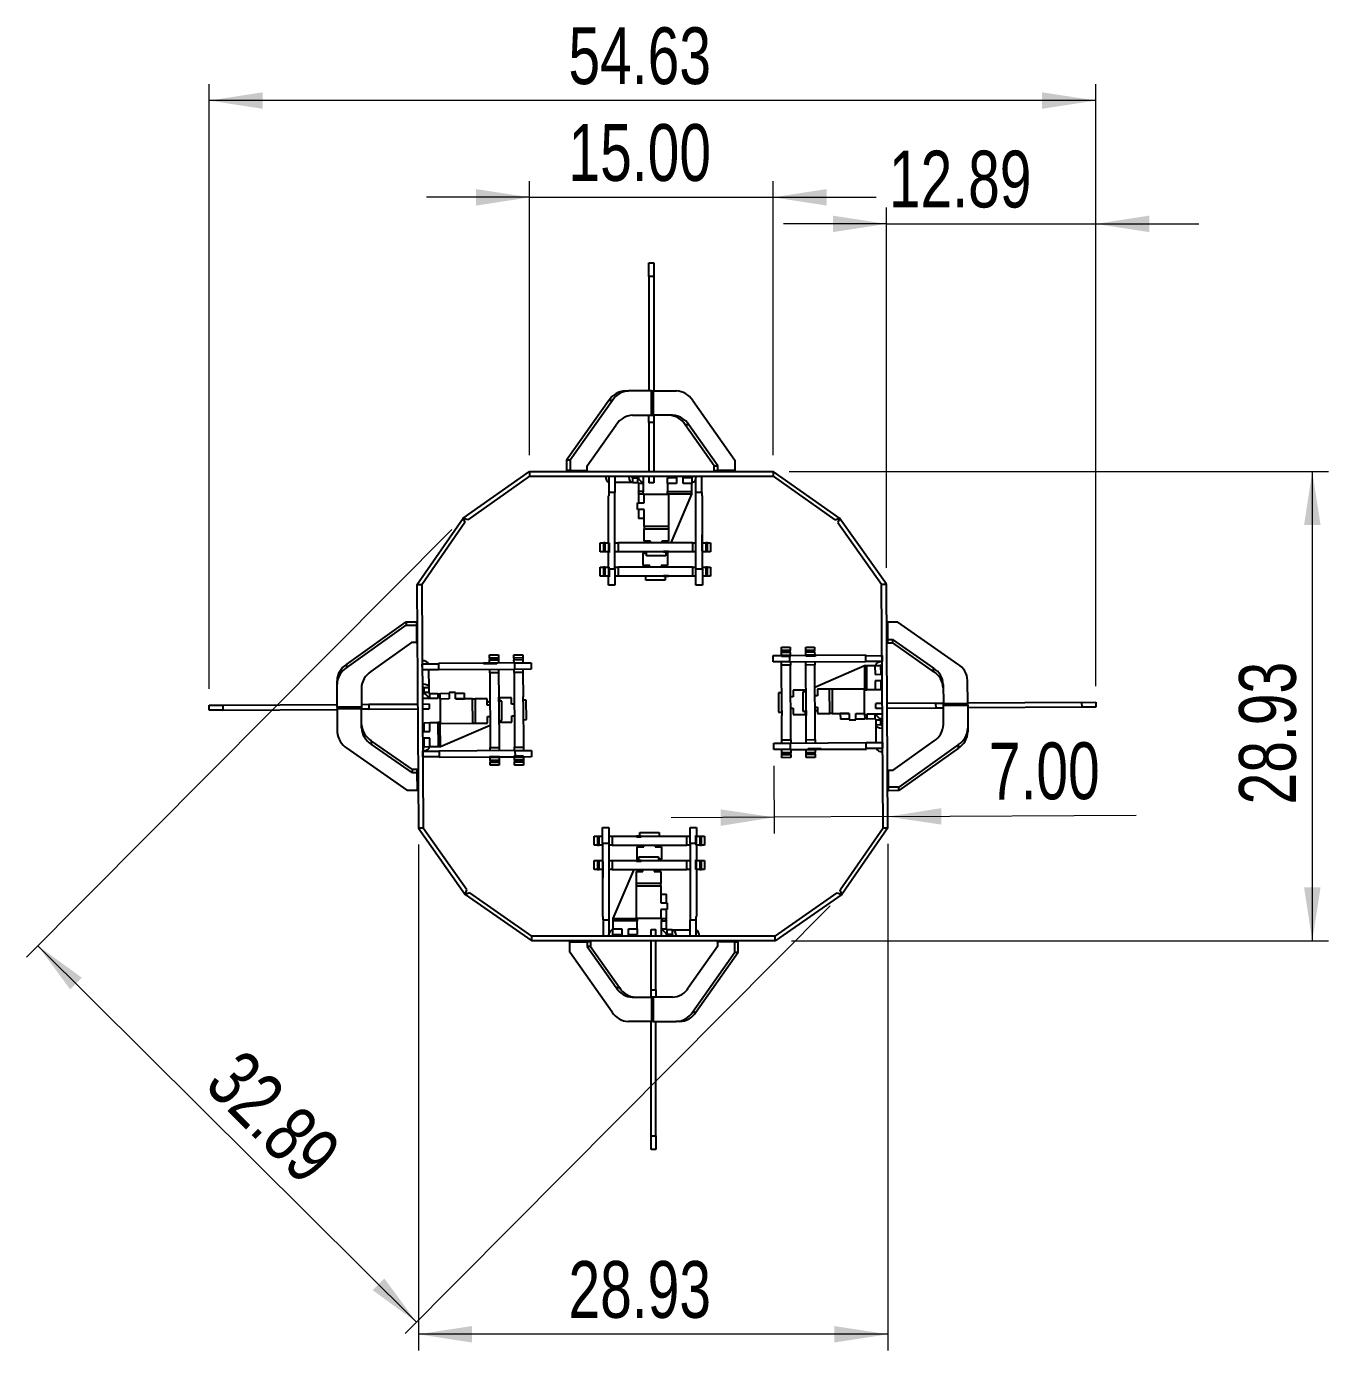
# Model space of a CAD drawing. Header units: millimetres. Extents: x 0 to 271, y 0 to 285.
# Drawn here: x 95.1 to 175.3, y 203.3 to 284.9 of the extents above; entities that cross this region are included whole.
import ezdxf

# ---------------------------------------------------------------- set-up
doc = ezdxf.new("R2010")
doc.units = ezdxf.units.MM
doc.styles.add('SLDTEXTSTYLE0', font='TXT', dxfattribs={"width": 0.75})
doc.dimstyles.new('SLDDIMSTYLE0', dxfattribs={"dimtxt": 3.5, "dimasz": 3.302, "dimexe": 0, "dimexo": 0.0625, "dimgap": 0.875, "dimtad": 1, "dimrnd": 1e-09, "dimzin": 12, "dimdsep": 46, "dimtxsty": 'SLDTEXTSTYLE0', "dimsah": 1, "dimcen": 0.09, "dimadec": 0, "dimazin": 3, "dimtfac": 1, "dimtofl": 0, "dimtmove": 0, "dimatfit": 3, "dimfxl": 1, "dimfrac": 2, "dimtolj": 1, "dimtzin": 12, "dimarcsym": 0})
doc.dimstyles.new('SLDDIMSTYLE1', dxfattribs={"dimtxt": 3.5, "dimasz": 3.302, "dimexe": 0, "dimexo": 0.0625, "dimgap": 0.875, "dimtad": 1, "dimrnd": 1e-09, "dimzin": 12, "dimdsep": 46, "dimtxsty": 'SLDTEXTSTYLE0', "dimsah": 1, "dimcen": 0.09, "dimadec": 0, "dimazin": 3, "dimtfac": 1, "dimtmove": 0, "dimatfit": 0, "dimfxl": 1, "dimfrac": 2, "dimtolj": 1, "dimtzin": 12, "dimarcsym": 0})
doc.dimstyles.new('SLDDIMSTYLE2', dxfattribs={"dimtxt": 3.5, "dimasz": 3.302, "dimexe": 0, "dimexo": 0.0625, "dimgap": 0.875, "dimtad": 1, "dimrnd": 1e-09, "dimzin": 4, "dimdsep": 46, "dimtxsty": 'SLDTEXTSTYLE0', "dimsah": 1, "dimcen": 0.09, "dimadec": 0, "dimazin": 1, "dimtfac": 1, "dimtmove": 0, "dimatfit": 0, "dimfxl": 1, "dimfrac": 2, "dimtolj": 1, "dimtzin": 12, "dimarcsym": 0})

# ---------------------------------------------------------------- blocks, each defined once
blk = doc.blocks.new('_D')
at = {"color": 7, "linetype": 'Continuous', "lineweight": 0}
for p, q in [((142.084, 257.437), (175.305, 257.437)), ((174.305, 257.437), (174.305, 228.51)), ((142.216, 228.51), (175.305, 228.51))]:
    blk.add_line(p, q, dxfattribs=at)
at = {"color": 7, "linetype": 'Continuous', "lineweight": 18}
for points in [[(174.305, 257.437), (173.797, 254.135), (174.813, 254.135)], [(174.305, 228.51), (174.813, 231.812), (173.797, 231.812)]]:
    blk.add_solid(points, dxfattribs=at)
at = {"color": 7, "linetype": 'Continuous', "lineweight": 18, "insert": (169.793, 236.923), "char_height": 3.5, "attachment_point": 1, "rotation": 90, "style": 'SLDTEXTSTYLE0'}
blk.add_mtext('28.93', dxfattribs=at)
blk = doc.blocks.new('_D_1')
at = {"color": 7, "linetype": 'Continuous', "lineweight": 0}
for p, q in [((119.229, 234.457), (119.229, 203.279)), ((148.156, 234.49), (148.156, 203.279)), ((148.156, 204.279), (119.229, 204.279))]:
    blk.add_line(p, q, dxfattribs=at)
at = {"color": 7, "linetype": 'Continuous', "lineweight": 18}
for points in [[(119.229, 204.279), (122.531, 203.771), (122.531, 204.787)], [(148.156, 204.279), (144.854, 204.787), (144.854, 203.771)]]:
    blk.add_solid(points, dxfattribs=at)
at = {"color": 7, "linetype": 'Continuous', "lineweight": 18, "insert": (128.476, 208.791), "char_height": 3.5, "attachment_point": 1, "style": 'SLDTEXTSTYLE0'}
blk.add_mtext('28.93', dxfattribs=at)
blk = doc.blocks.new('_D_2')
at = {"color": 7, "linetype": 'Continuous', "lineweight": 0}
for p, q in [((121.283, 253.86), (95.084, 227.511)), ((144.607, 230.669), (118.408, 204.32)), ((119.113, 205.029), (95.789, 228.22))]:
    blk.add_line(p, q, dxfattribs=at)
at = {"color": 7, "linetype": 'Continuous', "lineweight": 18}
for points in [[(95.789, 228.22), (97.772, 225.532), (98.489, 226.252)], [(119.113, 205.029), (117.129, 207.717), (116.413, 206.997)]]:
    blk.add_solid(points, dxfattribs=at)
at = {"color": 7, "linetype": 'Continuous', "lineweight": 18, "insert": (108.431, 222.013), "char_height": 3.5, "attachment_point": 1, "rotation": 315.16337, "style": 'SLDTEXTSTYLE0'}
blk.add_mtext('32.89', dxfattribs=at)
blk = doc.blocks.new('_D_3')
at = {"color": 7, "linetype": 'Continuous', "lineweight": 0}
for p, q in [((148.071, 251.49), (148.071, 273.689)), ((160.963, 244.213), (160.963, 273.689)), ((148.071, 272.689), (141.721, 272.689)), ((148.071, 272.689), (160.963, 272.689)), ((160.963, 272.689), (167.313, 272.689))]:
    blk.add_line(p, q, dxfattribs=at)
at = {"color": 7, "linetype": 'Continuous', "lineweight": 18}
for points in [[(148.071, 272.689), (144.769, 273.197), (144.769, 272.181)], [(160.963, 272.689), (164.265, 272.181), (164.265, 273.197)]]:
    blk.add_solid(points, dxfattribs=at)
at = {"color": 7, "linetype": 'Continuous', "lineweight": 18, "insert": (148.22, 277.201), "char_height": 3.5, "attachment_point": 1, "style": 'SLDTEXTSTYLE0'}
blk.add_mtext('12.89', dxfattribs=at)
blk = doc.blocks.new('_D_4')
at = {"color": 7, "linetype": 'Continuous', "lineweight": 0}
for p, q in [((106.336, 244.034), (106.336, 281.287)), ((160.963, 244.213), (160.963, 281.287)), ((160.963, 280.287), (106.336, 280.287))]:
    blk.add_line(p, q, dxfattribs=at)
at = {"color": 7, "linetype": 'Continuous', "lineweight": 18}
for points in [[(106.336, 280.287), (109.638, 279.779), (109.638, 280.795)], [(160.963, 280.287), (157.661, 280.795), (157.661, 279.779)]]:
    blk.add_solid(points, dxfattribs=at)
at = {"color": 7, "linetype": 'Continuous', "lineweight": 18, "insert": (128.476, 284.799), "char_height": 3.5, "attachment_point": 1, "style": 'SLDTEXTSTYLE0'}
blk.add_mtext('54.63', dxfattribs=at)
blk = doc.blocks.new('_D_5')
at = {"color": 7, "linetype": 'Continuous', "lineweight": 0}
for p, q in [((126.084, 258.437), (126.084, 275.325)), ((141.084, 258.437), (141.084, 275.325)), ((126.084, 274.325), (119.734, 274.325)), ((126.084, 274.325), (141.084, 274.325)), ((141.084, 274.325), (147.434, 274.325))]:
    blk.add_line(p, q, dxfattribs=at)
at = {"color": 7, "linetype": 'Continuous', "lineweight": 18}
for points in [[(126.084, 274.325), (122.782, 274.833), (122.782, 273.817)], [(141.084, 274.325), (144.386, 273.817), (144.386, 274.833)]]:
    blk.add_solid(points, dxfattribs=at)
at = {"color": 7, "linetype": 'Continuous', "lineweight": 18, "insert": (128.476, 278.836), "char_height": 3.5, "attachment_point": 1, "style": 'SLDTEXTSTYLE0'}
blk.add_mtext('15.00', dxfattribs=at)
blk = doc.blocks.new('_D_6')
at = {"color": 7, "linetype": 'Continuous', "lineweight": 0}
for p, q in [((141.135, 239.3), (141.158, 235.129)), ((141.153, 236.129), (134.803, 236.093)), ((148.152, 236.169), (141.153, 236.129)), ((148.152, 236.169), (163.444, 236.256))]:
    blk.add_line(p, q, dxfattribs=at)
at = {"color": 7, "linetype": 'Continuous', "lineweight": 18}
for points in [[(141.153, 236.129), (137.848, 236.618), (137.854, 235.602)], [(148.152, 236.169), (151.457, 235.68), (151.452, 236.696)]]:
    blk.add_solid(points, dxfattribs=at)
at = {"color": 7, "linetype": 'Continuous', "lineweight": 18, "insert": (154.367, 240.716), "char_height": 3.5, "attachment_point": 1, "rotation": 0.32675, "style": 'SLDTEXTSTYLE0'}
blk.add_mtext('7.00', dxfattribs=at)

msp = doc.modelspace()

# ---------------------------------------------------------------- linework, layer by layer
at = {"color": 7, "linetype": 'Continuous', "lineweight": 25}
for p, q in [((133.434, 270.287), (133.734, 270.287)), ((133.434, 269.44), (133.434, 270.287)), ((133.734, 270.287), (133.734, 269.44)), ((133.734, 269.44), (133.434, 269.44)), ((133.434, 269.44), (133.434, 262.398)), ((133.734, 269.44), (133.734, 262.398)), ((131.968, 262.398), (132.18, 262.398)), ((133.597, 262.398), (132.18, 262.398)), ((133.597, 260.898), (133.597, 262.398)), ((133.597, 262.398), (133.703, 262.398)), ((133.703, 262.398), (133.712, 262.398)), ((133.703, 260.898), (133.703, 262.398)), ((133.712, 260.898), (133.712, 262.398)), ((133.712, 262.398), (135.129, 262.398)), ((130.968, 261.812), (128.361, 258.125)), ((131.18, 261.812), (128.573, 258.125)), ((131.18, 261.812), (130.968, 261.812)), ((136.129, 261.812), (138.736, 258.125)), ((129.634, 257.787), (131.42, 260.312)), ((132.42, 260.898), (133.597, 260.898)), ((133.434, 260.445), (133.434, 260.898)), ((133.734, 260.445), (133.434, 260.445)), ((133.434, 260.445), (133.434, 257.437)), ((133.597, 260.898), (133.703, 260.898)), ((133.703, 260.898), (133.712, 260.898)), ((134.89, 260.898), (133.712, 260.898)), ((133.734, 260.898), (133.734, 260.445)), ((133.734, 260.445), (133.734, 257.437)), ((135.89, 260.312), (135.677, 260.312)), ((137.463, 257.787), (135.677, 260.312)), ((137.675, 257.787), (135.89, 260.312)), ((128.573, 258.125), (128.361, 258.125)), ((128.361, 258.125), (128.361, 257.487)), ((128.573, 258.125), (128.573, 257.487)), ((129.634, 257.487), (129.634, 257.787)), ((137.463, 257.787), (137.675, 257.787)), ((137.463, 257.487), (137.463, 257.787)), ((137.675, 257.487), (137.675, 257.787)), ((138.736, 258.125), (138.736, 257.487)), ((121.988, 254.569), (126.084, 257.437)), ((126.084, 257.137), (122.27, 254.466)), ((126.084, 257.437), (126.084, 257.137)), ((126.084, 257.437), (141.084, 257.437)), ((126.084, 257.137), (141.084, 257.137)), ((128.573, 257.487), (128.361, 257.487)), ((128.396, 257.437), (128.361, 257.487)), ((128.573, 257.487), (129.634, 257.487)), ((128.573, 257.487), (128.609, 257.437)), ((129.634, 257.487), (129.669, 257.437)), ((130.984, 256.137), (130.984, 257.137)), ((130.984, 257.137), (131.334, 257.137)), ((131.334, 257.137), (131.334, 256.137)), ((132.434, 256.747), (132.434, 257.047)), ((132.434, 257.047), (132.734, 257.047)), ((132.734, 257.047), (132.734, 256.747)), ((132.734, 257.047), (133.084, 256.697)), ((132.784, 257.137), (132.784, 256.997)), ((133.084, 257.137), (133.084, 256.697)), ((133.434, 257.137), (133.434, 256.737)), ((133.734, 257.137), (133.734, 256.737)), ((135.134, 257.047), (134.584, 257.047)), ((134.584, 256.697), (134.584, 257.047)), ((135.134, 257.137), (135.134, 256.697)), ((135.534, 256.697), (135.534, 257.137)), ((136.084, 257.047), (135.534, 257.047)), ((136.084, 257.047), (136.084, 256.697)), ((136.334, 257.137), (136.684, 257.137)), ((136.334, 256.137), (136.334, 257.137)), ((136.684, 256.137), (136.684, 257.137)), ((137.463, 257.487), (137.675, 257.487)), ((137.499, 257.437), (137.463, 257.487)), ((138.736, 257.487), (137.675, 257.487)), ((137.675, 257.487), (137.711, 257.437)), ((138.736, 257.487), (138.771, 257.437)), ((141.084, 257.437), (141.084, 257.137)), ((145.18, 254.569), (141.084, 257.437)), ((141.084, 257.137), (144.898, 254.466)), ((130.934, 256.769), (130.934, 256.747)), ((130.934, 256.747), (130.984, 256.747)), ((131.334, 256.137), (130.984, 256.137)), ((130.984, 255.937), (130.984, 256.137)), ((132.434, 256.747), (131.334, 256.747)), ((131.334, 251.437), (131.334, 256.137)), ((132.434, 256.747), (132.734, 256.747)), ((132.784, 256.697), (132.734, 256.747)), ((133.084, 256.697), (132.784, 256.697)), ((132.784, 256.697), (132.784, 256.197)), ((133.084, 256.197), (132.784, 256.197)), ((133.084, 256.697), (133.084, 256.197)), ((133.734, 256.737), (133.434, 256.737)), ((134.584, 256.697), (134.584, 256.197)), ((135.134, 256.697), (134.584, 256.697)), ((134.584, 256.197), (136.084, 256.197)), ((134.584, 256.047), (134.584, 256.197)), ((136.084, 256.697), (135.534, 256.697)), ((136.084, 256.197), (136.084, 256.697)), ((136.084, 256.047), (136.084, 256.197)), ((136.334, 251.437), (136.334, 256.137)), ((136.684, 256.137), (136.334, 256.137)), ((136.684, 256.137), (136.684, 255.937)), ((130.934, 253.037), (130.934, 255.937)), ((130.984, 255.937), (130.934, 255.937)), ((132.734, 255.097), (132.734, 255.497)), ((132.734, 255.497), (133.134, 255.497)), ((132.784, 256.047), (132.784, 255.497)), ((133.134, 256.047), (132.784, 256.047)), ((133.134, 255.497), (133.134, 256.047)), ((133.134, 256.047), (134.634, 256.047)), ((134.634, 256.047), (134.634, 254.047)), ((136.084, 256.047), (134.634, 256.047)), ((134.794, 253.037), (136.084, 256.047)), ((136.684, 255.937), (136.734, 255.937)), ((136.734, 253.537), (136.734, 255.937)), ((119.144, 250.457), (121.988, 254.569)), ((121.988, 254.569), (122.092, 254.288)), ((122.27, 254.466), (121.988, 254.569)), ((133.134, 255.097), (132.734, 255.097)), ((132.784, 255.097), (132.784, 254.547)), ((133.134, 254.547), (132.784, 254.547)), ((133.134, 254.047), (133.134, 255.097)), ((133.134, 254.547), (133.134, 255.097)), ((144.898, 254.466), (145.18, 254.569)), ((145.18, 254.569), (145.079, 254.286)), ((148.071, 250.49), (145.18, 254.569)), ((122.092, 254.288), (119.444, 250.459)), ((134.634, 254.047), (133.134, 254.047)), ((133.134, 254.047), (133.134, 253.897)), ((133.134, 253.147), (133.134, 253.897)), ((133.134, 253.897), (134.634, 253.897)), ((134.634, 254.047), (134.634, 253.897)), ((134.634, 253.897), (134.634, 253.147)), ((145.079, 254.286), (147.771, 250.488)), ((130.434, 252.487), (130.434, 253.037)), ((130.434, 253.037), (130.634, 253.037)), ((130.634, 253.037), (130.634, 252.487)), ((130.734, 253.037), (130.634, 253.037)), ((130.734, 252.487), (130.734, 253.037)), ((130.734, 253.037), (130.934, 253.037)), ((130.984, 253.037), (130.934, 253.037)), ((130.934, 253.037), (130.934, 252.487)), ((130.984, 253.037), (130.984, 252.437)), ((131.334, 253.037), (131.534, 253.037)), ((131.534, 253.037), (131.534, 252.487)), ((136.134, 253.037), (131.534, 253.037)), ((133.534, 253.147), (133.134, 253.147)), ((133.341, 253.147), (133.294, 253.037)), ((133.534, 253.037), (133.534, 253.147)), ((134.634, 253.147), (134.234, 253.147)), ((134.234, 253.147), (134.234, 253.037)), ((136.134, 252.487), (136.134, 253.037)), ((136.134, 253.037), (136.334, 253.037)), ((136.684, 253.537), (136.734, 253.537)), ((136.684, 253.537), (136.684, 252.537)), ((136.684, 253.109), (136.734, 253.109)), ((136.734, 253.037), (136.684, 253.037)), ((136.734, 253.109), (136.734, 253.537)), ((136.734, 253.037), (136.734, 253.109)), ((136.734, 252.537), (136.734, 253.037)), ((136.734, 253.037), (136.934, 253.037)), ((136.934, 253.037), (136.934, 252.487)), ((137.034, 253.037), (136.934, 253.037)), ((137.034, 252.487), (137.034, 253.037)), ((137.034, 253.037), (137.234, 253.037)), ((137.234, 253.037), (137.234, 252.487)), ((130.634, 252.487), (130.434, 252.487)), ((130.734, 252.487), (130.634, 252.487)), ((130.934, 252.487), (130.734, 252.487)), ((130.934, 252.487), (130.934, 252.437)), ((130.984, 252.487), (130.934, 252.487)), ((130.934, 251.537), (130.934, 252.437)), ((130.984, 252.437), (130.934, 252.437)), ((131.534, 252.487), (131.334, 252.487)), ((134.334, 252.487), (131.534, 252.487)), ((133.084, 252.487), (133.084, 252.397)), ((133.084, 251.647), (133.084, 252.397)), ((133.084, 252.397), (133.284, 252.397)), ((133.284, 252.247), (133.284, 252.487)), ((134.484, 252.247), (133.284, 252.247)), ((133.734, 252.487), (133.734, 252.486)), ((134.634, 252.512), (134.334, 252.512)), ((134.334, 252.512), (134.334, 252.487)), ((134.334, 252.487), (134.634, 252.487)), ((134.484, 252.487), (134.484, 252.247)), ((134.484, 252.397), (134.584, 252.397)), ((134.584, 252.487), (134.584, 252.397)), ((134.584, 252.397), (134.584, 251.647)), ((134.634, 252.512), (134.634, 252.487)), ((136.134, 252.487), (134.634, 252.487)), ((136.334, 252.487), (136.134, 252.487)), ((136.684, 252.537), (136.734, 252.537)), ((136.734, 251.437), (136.734, 252.537)), ((136.934, 252.487), (136.734, 252.487)), ((137.034, 252.487), (136.934, 252.487)), ((137.234, 252.487), (137.034, 252.487)), ((130.434, 250.987), (130.434, 251.537)), ((130.434, 251.537), (130.634, 251.537)), ((130.634, 251.537), (130.634, 250.987)), ((130.734, 251.537), (130.634, 251.537)), ((130.734, 250.987), (130.734, 251.537)), ((130.734, 251.537), (130.934, 251.537)), ((130.984, 251.537), (130.934, 251.537)), ((130.934, 251.537), (130.934, 250.987)), ((130.984, 251.437), (130.984, 251.537)), ((130.984, 251.437), (131.334, 251.437)), ((130.984, 251.437), (130.984, 250.937)), ((131.334, 251.537), (131.534, 251.537)), ((131.334, 251.437), (131.334, 250.437)), ((131.534, 251.537), (131.534, 250.987)), ((136.134, 251.537), (131.534, 251.537)), ((133.484, 251.647), (133.084, 251.647)), ((133.484, 251.537), (133.484, 251.647)), ((134.584, 251.647), (134.184, 251.647)), ((134.184, 251.647), (134.184, 251.537)), ((136.134, 250.987), (136.134, 251.537)), ((136.134, 251.537), (136.334, 251.537)), ((136.334, 251.437), (136.734, 251.437)), ((136.334, 250.437), (136.334, 251.437)), ((136.734, 251.537), (136.934, 251.537)), ((136.734, 251.437), (136.734, 250.437)), ((136.934, 251.537), (136.934, 250.987)), ((137.034, 251.537), (136.934, 251.537)), ((137.034, 250.987), (137.034, 251.537)), ((137.034, 251.537), (137.234, 251.537)), ((137.234, 251.537), (137.234, 250.987)), ((119.444, 250.459), (119.144, 250.457)), ((119.144, 250.457), (119.229, 235.457)), ((119.444, 250.459), (119.529, 235.459)), ((130.634, 250.987), (130.434, 250.987)), ((130.734, 250.987), (130.634, 250.987)), ((130.934, 250.987), (130.734, 250.987)), ((130.984, 250.987), (130.934, 250.987)), ((130.934, 250.437), (130.934, 250.937)), ((130.934, 250.937), (130.984, 250.937)), ((131.334, 250.437), (130.934, 250.437)), ((131.534, 250.987), (131.334, 250.987)), ((134.334, 250.987), (131.534, 250.987)), ((133.234, 250.747), (133.234, 250.987)), ((134.434, 250.747), (133.234, 250.747)), ((133.734, 250.987), (133.734, 250.986)), ((134.634, 251.012), (134.334, 251.012)), ((134.334, 251.012), (134.334, 250.987)), ((134.334, 250.987), (134.634, 250.987)), ((134.434, 250.987), (134.434, 250.747)), ((134.634, 251.012), (134.634, 250.987)), ((136.134, 250.987), (134.634, 250.987)), ((136.334, 250.987), (136.134, 250.987)), ((136.734, 250.437), (136.334, 250.437)), ((136.934, 250.987), (136.734, 250.987)), ((137.034, 250.987), (136.934, 250.987)), ((137.234, 250.987), (137.034, 250.987)), ((147.771, 250.488), (148.071, 250.49)), ((147.856, 235.488), (147.771, 250.488)), ((148.156, 235.49), (148.071, 250.49)), ((114.796, 245.548), (118.468, 248.176)), ((118.468, 248.176), (119.107, 248.179)), ((118.468, 248.176), (118.469, 247.964)), ((119.107, 248.179), (119.108, 247.967)), ((119.157, 248.144), (119.107, 248.179)), ((148.084, 248.177), (148.134, 248.142)), ((148.773, 248.146), (148.134, 248.142)), ((148.134, 248.142), (148.14, 247.081)), ((152.474, 245.56), (148.773, 248.146)), ((114.797, 245.336), (118.469, 247.964)), ((118.469, 247.964), (119.108, 247.967)), ((119.108, 247.967), (119.114, 246.907)), ((119.108, 247.967), (119.158, 247.932)), ((118.814, 246.905), (116.299, 245.105)), ((119.114, 246.907), (118.814, 246.905)), ((119.114, 246.907), (119.164, 246.872)), ((141.593, 246.603), (142.143, 246.606)), ((141.594, 246.403), (141.593, 246.603)), ((142.144, 246.406), (141.594, 246.403)), ((141.595, 246.303), (141.594, 246.403)), ((142.143, 246.606), (142.144, 246.406)), ((142.145, 246.306), (142.144, 246.406)), ((143.093, 246.611), (143.643, 246.614)), ((143.094, 246.411), (143.093, 246.611)), ((143.644, 246.414), (143.094, 246.411)), ((143.095, 246.311), (143.094, 246.411)), ((143.643, 246.614), (143.644, 246.414)), ((143.645, 246.314), (143.644, 246.414)), ((148.09, 247.116), (148.14, 247.081)), ((148.141, 246.869), (148.091, 246.904)), ((148.14, 247.081), (148.44, 247.083)), ((148.14, 247.081), (148.141, 246.869)), ((148.141, 246.869), (148.441, 246.871)), ((148.44, 247.083), (150.976, 245.312)), ((148.44, 247.083), (148.441, 246.871)), ((148.441, 246.871), (150.977, 245.1)), ((114.796, 245.548), (114.797, 245.336)), ((120.472, 245.564), (119.472, 245.559)), ((119.474, 245.209), (119.472, 245.559)), ((119.861, 245.611), (119.839, 245.611)), ((119.861, 245.611), (119.861, 245.561)), ((123.249, 245.63), (120.471, 245.614)), ((120.471, 245.614), (120.472, 245.564)), ((120.472, 245.564), (120.474, 245.214)), ((123.539, 245.632), (123.249, 245.63)), ((123.249, 245.58), (123.249, 245.63)), ((124.063, 245.585), (123.249, 245.58)), ((123.539, 245.582), (123.539, 245.632)), ((123.621, 245.632), (123.539, 245.632)), ((123.618, 246.132), (124.168, 246.135)), ((123.62, 245.932), (123.618, 246.132)), ((124.169, 245.935), (123.62, 245.932)), ((123.62, 245.932), (123.62, 245.832)), ((123.62, 245.832), (124.17, 245.835)), ((123.621, 245.632), (123.62, 245.832)), ((124.063, 245.635), (123.621, 245.632)), ((123.621, 245.632), (123.622, 245.582)), ((125.171, 245.641), (124.063, 245.635)), ((124.063, 245.635), (124.063, 245.585)), ((124.168, 246.135), (124.169, 245.935)), ((124.169, 245.935), (124.17, 245.835)), ((124.17, 245.835), (124.171, 245.635)), ((125.118, 246.141), (125.668, 246.144)), ((125.119, 245.941), (125.118, 246.141)), ((125.669, 245.944), (125.119, 245.941)), ((125.119, 245.941), (125.12, 245.841)), ((125.12, 245.841), (125.67, 245.844)), ((125.121, 245.641), (125.12, 245.841)), ((125.171, 245.641), (126.171, 245.647)), ((125.173, 245.241), (125.171, 245.641)), ((125.668, 246.144), (125.669, 245.944)), ((125.669, 245.944), (125.67, 245.844)), ((125.67, 245.844), (125.671, 245.644)), ((126.171, 245.647), (126.173, 245.247)), ((141.096, 246.1), (141.596, 246.103)), ((141.098, 245.7), (141.096, 246.1)), ((142.098, 245.705), (141.098, 245.7)), ((141.595, 246.303), (142.145, 246.306)), ((141.596, 246.103), (141.595, 246.303)), ((142.146, 246.106), (141.596, 246.103)), ((141.596, 246.103), (141.596, 246.053)), ((141.596, 246.053), (142.096, 246.055)), ((141.599, 245.503), (141.598, 245.703)), ((142.096, 246.055), (142.187, 246.056)), ((142.096, 246.055), (142.098, 245.705)), ((142.098, 245.705), (146.798, 245.732)), ((142.145, 246.306), (142.146, 246.106)), ((142.146, 246.056), (142.146, 246.106)), ((142.148, 245.706), (142.149, 245.506)), ((142.186, 246.106), (143.096, 246.111)), ((142.187, 246.056), (142.186, 246.106)), ((143.095, 246.311), (143.645, 246.314)), ((143.096, 246.111), (143.095, 246.311)), ((143.646, 246.114), (143.096, 246.111)), ((143.096, 246.061), (143.096, 246.111)), ((143.696, 246.065), (143.096, 246.061)), ((143.099, 245.511), (143.098, 245.711)), ((143.645, 246.314), (143.646, 246.114)), ((143.696, 246.115), (143.646, 246.114)), ((143.646, 246.064), (143.646, 246.114)), ((143.648, 245.714), (143.649, 245.514)), ((143.696, 246.115), (146.796, 246.132)), ((143.696, 246.115), (143.696, 246.065)), ((146.796, 246.082), (146.796, 246.132)), ((146.796, 246.082), (147.796, 246.088)), ((146.798, 245.732), (146.796, 246.082)), ((147.798, 245.738), (146.798, 245.732)), ((147.796, 246.088), (147.798, 245.738)), ((120.474, 245.214), (119.474, 245.209)), ((119.863, 245.211), (119.87, 244.111)), ((125.173, 245.241), (120.474, 245.214)), ((123.625, 245.032), (123.624, 245.232)), ((124.175, 245.036), (123.625, 245.032)), ((123.625, 245.032), (123.651, 240.432)), ((124.173, 245.236), (124.175, 245.036)), ((124.175, 245.036), (124.183, 243.536)), ((125.125, 245.041), (125.123, 245.241)), ((125.675, 245.044), (125.125, 245.041)), ((125.125, 245.041), (125.151, 240.441)), ((126.173, 245.247), (125.173, 245.241)), ((125.673, 245.244), (125.675, 245.044)), ((125.675, 245.044), (125.683, 243.544)), ((142.149, 245.506), (141.599, 245.503)), ((141.615, 242.703), (141.599, 245.503)), ((142.175, 240.906), (142.149, 245.506)), ((143.649, 245.514), (143.099, 245.511)), ((143.115, 242.711), (143.099, 245.511)), ((143.675, 240.914), (143.649, 245.514)), ((143.657, 244.153), (146.71, 245.482)), ((146.71, 245.482), (146.86, 245.483)), ((146.71, 245.482), (146.718, 244.032)), ((146.86, 245.483), (147.36, 245.485)), ((146.868, 243.983), (146.86, 245.483)), ((147.36, 245.485), (147.71, 245.487)), ((147.36, 245.485), (147.363, 244.935)), ((147.363, 244.935), (147.802, 244.938)), ((147.71, 245.487), (147.713, 244.937)), ((150.977, 245.1), (150.976, 245.312)), ((114.217, 244.332), (114.216, 244.544)), ((114.225, 242.915), (114.217, 244.332)), ((115.719, 244.101), (115.725, 242.924)), ((119.87, 244.111), (119.57, 244.109)), ((119.57, 244.109), (119.571, 243.809)), ((119.87, 244.111), (119.871, 243.811)), ((143.068, 243.961), (142.318, 243.957)), ((142.318, 243.957), (142.32, 243.557)), ((143.069, 243.861), (143.068, 243.961)), ((143.108, 243.961), (143.068, 243.961)), ((144.568, 244.02), (143.818, 244.015)), ((143.818, 244.015), (143.82, 243.615)), ((144.576, 242.52), (144.568, 244.02)), ((144.718, 244.02), (144.568, 244.02)), ((146.718, 244.032), (144.718, 244.02)), ((144.718, 244.02), (144.726, 242.52)), ((146.726, 242.532), (146.718, 244.032)), ((146.718, 243.982), (146.868, 243.983)), ((147.368, 243.986), (146.868, 243.983)), ((147.805, 244.538), (147.365, 244.535)), ((147.365, 244.535), (147.368, 243.986)), ((147.718, 243.987), (147.368, 243.986)), ((147.715, 244.537), (147.718, 243.987)), ((151.567, 244.315), (151.574, 243.138)), ((153.074, 243.146), (153.066, 244.563)), ((115.724, 243.087), (116.177, 243.09)), ((116.177, 243.09), (119.186, 243.107)), ((116.177, 243.09), (116.179, 242.79)), ((119.482, 243.759), (119.622, 243.76)), ((119.484, 243.459), (119.923, 243.461)), ((119.486, 243.109), (119.886, 243.111)), ((119.871, 243.811), (119.571, 243.809)), ((119.571, 243.809), (119.923, 243.461)), ((119.922, 243.761), (119.871, 243.811)), ((119.886, 243.111), (119.887, 242.811)), ((119.922, 243.761), (120.422, 243.764)), ((119.922, 243.761), (119.923, 243.461)), ((119.923, 243.461), (120.423, 243.464)), ((120.422, 243.764), (120.423, 243.464)), ((120.572, 243.765), (121.122, 243.768)), ((120.574, 243.415), (120.572, 243.765)), ((121.124, 243.418), (120.574, 243.415)), ((120.574, 243.415), (120.582, 241.915)), ((121.521, 243.82), (121.121, 243.818)), ((121.121, 243.818), (121.124, 243.418)), ((121.524, 243.42), (121.521, 243.82)), ((121.522, 243.77), (122.072, 243.773)), ((122.574, 243.426), (121.524, 243.42)), ((121.524, 243.42), (122.074, 243.423)), ((122.074, 243.423), (122.072, 243.773)), ((122.574, 243.426), (122.724, 243.427)), ((122.582, 241.926), (122.574, 243.426)), ((123.474, 243.431), (122.724, 243.427)), ((122.724, 243.427), (122.732, 241.927)), ((123.476, 243.031), (123.474, 243.431)), ((123.475, 243.224), (123.635, 243.294)), ((124.158, 243.535), (124.183, 243.536)), ((124.158, 243.535), (124.16, 243.235)), ((124.16, 243.235), (124.185, 243.236)), ((124.185, 243.236), (124.183, 243.536)), ((124.183, 243.486), (124.223, 243.486)), ((124.374, 243.287), (124.185, 243.286)), ((124.185, 243.236), (124.201, 240.436)), ((124.973, 243.49), (124.223, 243.486)), ((124.223, 243.486), (124.224, 243.286)), ((124.381, 242.087), (124.374, 243.287)), ((124.976, 243.09), (124.973, 243.49)), ((125.136, 243.091), (124.976, 243.09)), ((125.658, 243.544), (125.683, 243.544)), ((125.658, 243.544), (125.66, 243.244)), ((125.66, 243.244), (125.685, 243.244)), ((125.685, 243.244), (125.683, 243.544)), ((125.874, 243.345), (125.684, 243.344)), ((125.685, 243.244), (125.701, 240.444)), ((125.881, 242.145), (125.874, 243.345)), ((141.609, 243.803), (141.419, 243.802)), ((141.419, 243.802), (141.426, 242.602)), ((141.612, 243.303), (141.61, 243.303)), ((142.32, 243.557), (142.16, 243.556)), ((143.109, 243.861), (142.919, 243.86)), ((142.919, 243.86), (142.926, 242.66)), ((143.112, 243.311), (143.11, 243.311)), ((143.82, 243.615), (143.66, 243.614)), ((147.813, 243.138), (147.413, 243.136)), ((147.414, 242.836), (147.413, 243.136)), ((151.121, 243.157), (148.113, 243.14)), ((151.121, 243.157), (151.574, 243.159)), ((151.123, 242.857), (151.121, 243.157)), ((151.574, 243.138), (153.074, 243.146)), ((151.574, 243.138), (151.574, 243.129)), ((151.574, 243.129), (153.074, 243.137)), ((151.575, 243.023), (151.574, 243.129)), ((160.116, 243.208), (153.074, 243.168)), ((153.074, 243.146), (153.074, 243.137)), ((153.075, 243.031), (153.074, 243.137)), ((160.116, 243.208), (160.963, 243.213)), ((160.118, 242.908), (160.116, 243.208)), ((160.963, 243.213), (160.964, 242.913)), ((106.336, 243.034), (107.182, 243.039)), ((106.337, 242.734), (106.336, 243.034)), ((107.184, 242.739), (106.337, 242.734)), ((107.182, 243.039), (114.224, 243.079)), ((107.182, 243.039), (107.184, 242.739)), ((107.184, 242.739), (114.226, 242.779)), ((115.725, 242.924), (114.225, 242.915)), ((114.225, 242.915), (114.226, 242.809)), ((115.726, 242.818), (114.226, 242.809)), ((115.726, 242.809), (114.226, 242.801)), ((114.226, 242.801), (114.226, 242.809)), ((114.226, 242.801), (114.234, 241.384)), ((115.725, 242.924), (115.726, 242.818)), ((115.726, 242.809), (115.726, 242.818)), ((115.733, 241.632), (115.726, 242.809)), ((116.179, 242.79), (115.726, 242.787)), ((116.179, 242.79), (119.187, 242.807)), ((119.487, 242.809), (119.887, 242.811)), ((123.636, 243.032), (123.476, 243.031)), ((123.48, 242.332), (123.64, 242.332)), ((123.482, 241.932), (123.48, 242.332)), ((124.188, 242.636), (124.19, 242.636)), ((124.98, 242.39), (125.14, 242.391)), ((124.982, 241.99), (124.98, 242.39)), ((125.688, 242.644), (125.69, 242.644)), ((141.426, 242.602), (141.616, 242.603)), ((141.64, 242.703), (141.615, 242.703)), ((141.615, 242.703), (141.617, 242.403)), ((141.642, 242.403), (141.617, 242.403)), ((141.625, 240.903), (141.617, 242.403)), ((141.642, 242.403), (141.64, 242.703)), ((142.164, 242.856), (142.324, 242.857)), ((142.324, 242.857), (142.327, 242.457)), ((142.327, 242.457), (143.077, 242.461)), ((142.926, 242.66), (143.115, 242.661)), ((143.077, 242.461), (143.076, 242.661)), ((143.117, 242.461), (143.077, 242.461)), ((143.14, 242.711), (143.115, 242.711)), ((143.115, 242.711), (143.117, 242.411)), ((143.142, 242.411), (143.117, 242.411)), ((143.125, 240.911), (143.117, 242.411)), ((143.142, 242.411), (143.14, 242.711)), ((143.664, 242.914), (143.824, 242.915)), ((143.825, 242.722), (143.665, 242.653)), ((143.824, 242.915), (143.826, 242.515)), ((143.826, 242.515), (144.576, 242.52)), ((144.726, 242.52), (144.576, 242.52)), ((144.726, 242.52), (145.776, 242.526)), ((145.776, 242.526), (145.226, 242.523)), ((145.226, 242.523), (145.228, 242.173)), ((145.776, 242.526), (145.779, 242.126)), ((146.176, 242.529), (146.726, 242.532)), ((146.179, 242.129), (146.176, 242.529)), ((146.726, 242.532), (146.728, 242.182)), ((147.377, 242.486), (146.877, 242.483)), ((146.878, 242.183), (146.877, 242.483)), ((147.816, 242.488), (147.377, 242.486)), ((147.378, 242.186), (147.377, 242.486)), ((147.729, 242.138), (147.377, 242.486)), ((147.814, 242.838), (147.414, 242.836)), ((151.123, 242.857), (148.114, 242.84)), ((151.576, 242.859), (151.123, 242.857)), ((151.575, 243.023), (153.075, 243.031)), ((151.581, 241.845), (151.575, 243.023)), ((153.075, 243.031), (153.083, 241.614)), ((160.118, 242.908), (153.076, 242.868)), ((160.964, 242.913), (160.118, 242.908)), ((119.582, 241.959), (119.932, 241.961)), ((119.585, 241.409), (119.582, 241.959)), ((119.932, 241.961), (120.432, 241.964)), ((119.935, 241.411), (119.932, 241.961)), ((120.582, 241.965), (120.432, 241.964)), ((120.432, 241.964), (120.44, 240.464)), ((120.582, 241.915), (122.582, 241.926)), ((120.59, 240.465), (120.582, 241.915)), ((123.643, 241.794), (120.59, 240.465)), ((122.582, 241.926), (122.732, 241.927)), ((122.732, 241.927), (123.482, 241.932)), ((124.191, 242.086), (124.381, 242.087)), ((124.192, 241.986), (124.232, 241.986)), ((124.231, 242.086), (124.232, 241.986)), ((124.232, 241.986), (124.982, 241.99)), ((125.691, 242.144), (125.881, 242.145)), ((145.778, 242.176), (145.228, 242.173)), ((145.779, 242.126), (146.179, 242.129)), ((146.728, 242.182), (146.178, 242.179)), ((147.378, 242.186), (146.878, 242.183)), ((147.378, 242.186), (147.429, 242.136)), ((147.429, 242.136), (147.729, 242.138)), ((147.43, 241.836), (147.429, 242.136)), ((147.43, 241.836), (147.73, 241.838)), ((147.437, 240.736), (147.43, 241.836)), ((147.818, 242.188), (147.678, 242.187)), ((147.73, 241.838), (147.729, 242.138)), ((153.083, 241.614), (153.084, 241.402)), ((116.323, 240.847), (116.324, 240.635)), ((118.859, 239.076), (116.323, 240.847)), ((119.495, 241.409), (119.935, 241.411)), ((119.937, 241.011), (119.498, 241.009)), ((119.59, 240.459), (119.587, 241.009)), ((119.94, 240.461), (119.937, 241.011)), ((141.127, 240.7), (142.127, 240.706)), ((141.129, 240.3), (141.127, 240.7)), ((141.625, 240.903), (142.175, 240.906)), ((141.627, 240.703), (141.625, 240.903)), ((142.127, 240.706), (146.826, 240.732)), ((142.127, 240.706), (142.129, 240.306)), ((142.175, 240.906), (142.177, 240.706)), ((143.125, 240.911), (143.675, 240.914)), ((143.127, 240.711), (143.125, 240.911)), ((143.675, 240.914), (143.676, 240.714)), ((146.826, 240.732), (147.826, 240.738)), ((146.828, 240.382), (146.826, 240.732)), ((147.826, 240.738), (147.828, 240.388)), ((148.486, 239.042), (151.001, 240.842)), ((114.826, 240.387), (118.527, 237.801)), ((118.86, 238.864), (116.324, 240.635)), ((119.502, 240.209), (120.502, 240.214)), ((119.504, 239.859), (119.502, 240.209)), ((120.504, 239.864), (119.504, 239.859)), ((119.94, 240.461), (119.59, 240.459)), ((120.44, 240.464), (119.94, 240.461)), ((120.59, 240.465), (120.44, 240.464)), ((125.202, 240.241), (120.502, 240.214)), ((120.502, 240.214), (120.504, 239.864)), ((120.504, 239.864), (120.504, 239.814)), ((123.604, 239.832), (120.504, 239.814)), ((123.604, 239.882), (124.204, 239.886)), ((123.604, 239.832), (123.604, 239.882)), ((123.604, 239.832), (123.654, 239.832)), ((123.651, 240.432), (124.201, 240.436)), ((123.652, 240.232), (123.651, 240.432)), ((123.654, 239.882), (123.654, 239.832)), ((123.654, 239.832), (124.204, 239.836)), ((123.655, 239.632), (123.654, 239.832)), ((124.201, 240.436), (124.202, 240.236)), ((124.204, 239.886), (124.204, 239.836)), ((125.114, 239.841), (124.204, 239.836)), ((124.204, 239.836), (124.205, 239.636)), ((125.204, 239.891), (125.113, 239.891)), ((125.113, 239.891), (125.114, 239.841)), ((125.151, 240.441), (125.701, 240.444)), ((125.152, 240.241), (125.151, 240.441)), ((125.154, 239.891), (125.154, 239.841)), ((125.154, 239.841), (125.704, 239.844)), ((125.155, 239.641), (125.154, 239.841)), ((125.202, 240.241), (126.202, 240.247)), ((125.204, 239.891), (125.202, 240.241)), ((125.704, 239.894), (125.204, 239.891)), ((125.701, 240.444), (125.702, 240.244)), ((125.704, 239.844), (125.704, 239.894)), ((126.204, 239.847), (125.704, 239.844)), ((125.704, 239.844), (125.705, 239.644)), ((126.202, 240.247), (126.204, 239.847)), ((142.129, 240.306), (141.129, 240.3)), ((141.63, 240.103), (141.629, 240.303)), ((142.18, 240.106), (141.63, 240.103)), ((141.631, 240.003), (141.63, 240.103)), ((141.631, 240.003), (142.181, 240.006)), ((141.632, 239.803), (141.631, 240.003)), ((142.129, 240.306), (143.237, 240.312)), ((142.179, 240.306), (142.18, 240.106)), ((142.181, 240.006), (142.18, 240.106)), ((142.181, 240.006), (142.182, 239.806)), ((143.13, 240.111), (143.129, 240.311)), ((143.68, 240.114), (143.13, 240.111)), ((143.131, 240.011), (143.13, 240.111)), ((143.131, 240.011), (143.68, 240.014)), ((143.132, 239.811), (143.131, 240.011)), ((143.237, 240.362), (144.051, 240.367)), ((143.237, 240.312), (143.237, 240.362)), ((143.237, 240.312), (143.679, 240.314)), ((143.679, 240.314), (143.678, 240.364)), ((143.679, 240.314), (143.761, 240.315)), ((143.679, 240.314), (143.68, 240.114)), ((143.68, 240.014), (143.68, 240.114)), ((143.68, 240.014), (143.682, 239.814)), ((143.761, 240.365), (143.761, 240.315)), ((143.761, 240.315), (144.051, 240.317)), ((144.051, 240.367), (144.051, 240.317)), ((144.051, 240.317), (146.829, 240.332)), ((146.828, 240.382), (147.828, 240.388)), ((146.829, 240.332), (146.828, 240.382)), ((147.439, 240.336), (147.439, 240.386)), ((147.439, 240.336), (147.461, 240.336)), ((152.503, 240.611), (148.831, 237.983)), ((152.504, 240.399), (148.832, 237.771)), ((152.504, 240.399), (152.503, 240.611)), ((119.159, 239.078), (118.859, 239.076)), ((118.86, 238.864), (118.859, 239.076)), ((119.16, 238.865), (119.159, 239.078)), ((119.159, 239.078), (119.209, 239.042)), ((124.205, 239.636), (123.655, 239.632)), ((123.655, 239.632), (123.656, 239.532)), ((123.656, 239.532), (124.206, 239.536)), ((123.657, 239.332), (123.656, 239.532)), ((124.207, 239.336), (123.657, 239.332)), ((124.205, 239.636), (124.206, 239.536)), ((124.206, 239.536), (124.207, 239.336)), ((125.705, 239.644), (125.155, 239.641)), ((125.155, 239.641), (125.156, 239.541)), ((125.156, 239.541), (125.706, 239.544)), ((125.157, 239.341), (125.156, 239.541)), ((125.707, 239.344), (125.157, 239.341)), ((125.705, 239.644), (125.706, 239.544)), ((125.706, 239.544), (125.707, 239.344)), ((142.182, 239.806), (141.632, 239.803)), ((143.682, 239.814), (143.132, 239.811)), ((148.186, 239.04), (148.136, 239.075)), ((148.186, 239.04), (148.486, 239.042)), ((148.192, 237.979), (148.186, 239.04)), ((119.16, 238.865), (118.86, 238.864)), ((119.166, 237.805), (119.16, 238.865)), ((119.21, 238.83), (119.16, 238.865)), ((118.527, 237.801), (119.166, 237.805)), ((119.216, 237.77), (119.166, 237.805)), ((148.192, 237.979), (148.142, 238.015)), ((148.143, 237.802), (148.193, 237.767)), ((148.831, 237.983), (148.192, 237.979)), ((148.193, 237.767), (148.192, 237.979)), ((148.832, 237.771), (148.193, 237.767)), ((148.832, 237.771), (148.831, 237.983)), ((119.529, 235.459), (119.229, 235.457)), ((119.229, 235.457), (122.12, 231.378)), ((122.221, 231.66), (119.529, 235.459)), ((130.066, 234.41), (130.066, 234.96)), ((130.066, 234.96), (130.266, 234.96)), ((130.266, 234.96), (130.266, 234.41)), ((130.266, 234.96), (130.366, 234.96)), ((130.366, 234.41), (130.366, 234.96)), ((130.366, 234.96), (130.566, 234.96)), ((130.566, 234.51), (130.566, 235.51)), ((130.566, 235.51), (130.966, 235.51)), ((130.966, 235.51), (130.966, 234.51)), ((130.966, 234.96), (131.166, 234.96)), ((131.166, 234.96), (131.166, 234.41)), ((131.166, 234.96), (132.666, 234.96)), ((132.666, 234.935), (132.666, 234.96)), ((132.966, 234.96), (132.666, 234.96)), ((132.666, 234.935), (132.966, 234.935)), ((132.866, 234.96), (132.866, 235.2)), ((132.866, 235.2), (134.066, 235.2)), ((132.966, 234.935), (132.966, 234.96)), ((132.966, 234.96), (135.766, 234.96)), ((133.566, 234.96), (133.566, 234.961)), ((134.066, 235.2), (134.066, 234.96)), ((135.766, 234.41), (135.766, 234.96)), ((135.766, 234.96), (135.966, 234.96)), ((135.966, 235.51), (136.366, 235.51)), ((135.966, 234.51), (135.966, 235.51)), ((136.366, 235.01), (136.316, 235.01)), ((136.316, 234.51), (136.316, 235.01)), ((136.316, 234.96), (136.366, 234.96)), ((136.366, 235.51), (136.366, 235.01)), ((136.366, 234.41), (136.366, 234.96)), ((136.366, 234.96), (136.566, 234.96)), ((136.566, 234.96), (136.566, 234.41)), ((136.566, 234.96), (136.666, 234.96)), ((136.666, 234.41), (136.666, 234.96)), ((136.666, 234.96), (136.866, 234.96)), ((136.866, 234.96), (136.866, 234.41)), ((145.208, 231.659), (147.856, 235.488)), ((148.156, 235.49), (145.312, 231.378)), ((147.856, 235.488), (148.156, 235.49)), ((130.266, 234.41), (130.066, 234.41)), ((130.266, 234.41), (130.366, 234.41)), ((130.566, 234.41), (130.366, 234.41)), ((130.966, 234.51), (130.566, 234.51)), ((130.566, 234.51), (130.566, 233.41)), ((130.966, 234.51), (130.966, 229.81)), ((131.166, 234.41), (130.966, 234.41)), ((131.166, 234.41), (135.766, 234.41)), ((132.716, 233.55), (132.716, 234.3)), ((132.716, 234.3), (133.116, 234.3)), ((133.116, 234.3), (133.116, 234.41)), ((133.816, 234.41), (133.816, 234.3)), ((133.816, 234.3), (134.216, 234.3)), ((134.216, 234.3), (134.216, 233.55)), ((135.966, 234.41), (135.766, 234.41)), ((136.316, 234.51), (135.966, 234.51)), ((135.966, 234.51), (135.966, 229.81)), ((136.316, 234.51), (136.316, 234.41)), ((136.316, 234.41), (136.366, 234.41)), ((136.366, 234.41), (136.366, 233.51)), ((136.566, 234.41), (136.366, 234.41)), ((136.566, 234.41), (136.666, 234.41)), ((136.866, 234.41), (136.666, 234.41)), ((130.066, 232.91), (130.066, 233.46)), ((130.066, 233.46), (130.266, 233.46)), ((130.266, 233.46), (130.266, 232.91)), ((130.266, 233.46), (130.366, 233.46)), ((130.366, 232.91), (130.366, 233.46)), ((130.366, 233.46), (130.566, 233.46)), ((130.616, 233.41), (130.566, 233.41)), ((130.566, 233.41), (130.566, 232.91)), ((130.616, 232.41), (130.616, 233.41)), ((130.966, 233.46), (131.166, 233.46)), ((131.166, 233.46), (131.166, 232.91)), ((131.166, 233.46), (132.666, 233.46)), ((132.666, 233.435), (132.666, 233.46)), ((132.966, 233.46), (132.666, 233.46)), ((132.666, 233.435), (132.966, 233.435)), ((132.816, 233.55), (132.716, 233.55)), ((132.716, 233.46), (132.716, 233.55)), ((132.816, 233.46), (132.816, 233.7)), ((132.816, 233.7), (134.016, 233.7)), ((132.966, 233.435), (132.966, 233.46)), ((132.966, 233.46), (135.766, 233.46)), ((133.566, 233.46), (133.566, 233.461)), ((134.016, 233.7), (134.016, 233.46)), ((134.216, 233.55), (134.016, 233.55)), ((134.216, 233.46), (134.216, 233.55)), ((135.766, 232.91), (135.766, 233.46)), ((135.766, 233.46), (135.966, 233.46)), ((136.316, 233.51), (136.366, 233.51)), ((136.316, 232.91), (136.316, 233.51)), ((136.316, 233.46), (136.366, 233.46)), ((136.366, 233.46), (136.366, 233.51)), ((136.366, 232.91), (136.366, 233.46)), ((136.366, 233.46), (136.566, 233.46)), ((136.566, 233.46), (136.566, 232.91)), ((136.566, 233.46), (136.666, 233.46)), ((136.666, 232.91), (136.666, 233.46)), ((136.666, 233.46), (136.866, 233.46)), ((136.866, 233.46), (136.866, 232.91)), ((130.266, 232.91), (130.066, 232.91)), ((130.266, 232.91), (130.366, 232.91)), ((130.566, 232.91), (130.366, 232.91)), ((130.566, 232.91), (130.566, 232.838)), ((130.566, 232.91), (130.616, 232.91)), ((130.616, 232.838), (130.566, 232.838)), ((130.566, 232.838), (130.566, 232.41)), ((131.166, 232.91), (130.966, 232.91)), ((131.166, 232.91), (135.766, 232.91)), ((132.506, 232.91), (131.216, 229.9)), ((132.666, 232.05), (132.666, 232.8)), ((132.666, 232.8), (133.066, 232.8)), ((133.066, 232.8), (133.066, 232.91)), ((133.766, 232.91), (133.766, 232.8)), ((133.766, 232.8), (134.166, 232.8)), ((133.959, 232.8), (134.006, 232.91)), ((134.166, 232.8), (134.166, 232.05)), ((135.966, 232.91), (135.766, 232.91)), ((136.316, 232.91), (136.366, 232.91)), ((136.366, 232.91), (136.366, 230.01)), ((136.566, 232.91), (136.366, 232.91)), ((136.566, 232.91), (136.666, 232.91)), ((136.866, 232.91), (136.666, 232.91)), ((130.616, 232.41), (130.566, 232.41)), ((130.566, 232.41), (130.566, 230.01)), ((134.166, 232.05), (132.666, 232.05)), ((132.666, 231.9), (132.666, 232.05)), ((132.666, 231.9), (134.166, 231.9)), ((132.666, 229.9), (132.666, 231.9)), ((134.166, 231.9), (134.166, 232.05)), ((134.166, 231.9), (134.166, 230.85)), ((122.12, 231.378), (122.221, 231.66)), ((122.402, 231.48), (122.12, 231.378)), ((122.12, 231.378), (126.216, 228.51)), ((126.216, 228.81), (122.402, 231.48)), ((134.166, 231.4), (134.516, 231.4)), ((134.166, 231.4), (134.166, 230.85)), ((134.166, 230.85), (134.566, 230.85)), ((134.516, 230.85), (134.516, 231.4)), ((134.566, 230.85), (134.566, 230.45)), ((141.216, 228.81), (145.03, 231.48)), ((145.312, 231.378), (141.216, 228.51)), ((145.03, 231.48), (145.312, 231.378)), ((145.312, 231.378), (145.208, 231.659)), ((134.566, 230.45), (134.166, 230.45)), ((134.166, 230.45), (134.166, 229.9)), ((134.516, 229.9), (134.516, 230.45)), ((130.616, 230.01), (130.566, 230.01)), ((130.616, 229.81), (130.616, 230.01)), ((130.616, 229.81), (130.966, 229.81)), ((130.616, 229.81), (130.616, 228.81)), ((130.966, 229.81), (130.966, 228.81)), ((131.216, 229.9), (132.666, 229.9)), ((131.216, 229.9), (131.216, 229.75)), ((131.216, 229.75), (131.216, 229.25)), ((132.716, 229.75), (131.216, 229.75)), ((131.216, 229.25), (131.766, 229.25)), ((131.216, 228.9), (131.216, 229.25)), ((131.766, 229.25), (131.766, 228.81)), ((132.166, 229.25), (132.716, 229.25)), ((132.166, 228.81), (132.166, 229.25)), ((134.166, 229.9), (132.666, 229.9)), ((132.716, 229.9), (132.716, 229.75)), ((132.716, 229.25), (132.716, 229.75)), ((132.716, 229.25), (132.716, 228.9)), ((134.166, 229.9), (134.516, 229.9)), ((134.216, 229.75), (134.516, 229.75)), ((134.216, 229.25), (134.216, 229.75)), ((134.216, 229.25), (134.516, 229.25)), ((134.216, 228.81), (134.216, 229.25)), ((134.566, 228.9), (134.216, 229.25)), ((134.516, 229.25), (134.516, 229.75)), ((134.516, 229.25), (134.566, 229.2)), ((135.966, 229.81), (136.316, 229.81)), ((135.966, 228.81), (135.966, 229.81)), ((136.316, 230.01), (136.366, 230.01)), ((136.316, 230.01), (136.316, 229.81)), ((136.316, 229.81), (136.316, 228.81)), ((126.216, 228.51), (126.216, 228.81)), ((141.216, 228.81), (126.216, 228.81)), ((141.216, 228.51), (126.216, 228.51)), ((128.564, 228.46), (128.529, 228.51)), ((128.564, 227.821), (128.564, 228.46)), ((128.564, 228.46), (129.625, 228.46)), ((129.625, 228.46), (129.589, 228.51)), ((129.625, 228.46), (129.625, 228.16)), ((129.837, 228.46), (129.625, 228.46)), ((129.801, 228.51), (129.837, 228.46)), ((129.837, 228.46), (129.837, 228.16)), ((130.966, 228.81), (130.616, 228.81)), ((131.216, 228.9), (131.766, 228.9)), ((132.166, 228.9), (132.716, 228.9)), ((133.566, 228.81), (133.566, 229.21)), ((133.566, 229.21), (133.866, 229.21)), ((133.566, 225.502), (133.566, 228.51)), ((133.866, 228.81), (133.866, 229.21)), ((133.866, 225.502), (133.866, 228.51)), ((134.516, 228.81), (134.516, 228.95)), ((134.866, 229.2), (134.566, 229.2)), ((134.566, 228.9), (134.566, 229.2)), ((134.866, 228.9), (134.566, 228.9)), ((134.866, 229.2), (135.966, 229.2)), ((134.866, 229.2), (134.866, 228.9)), ((136.316, 228.81), (135.966, 228.81)), ((136.366, 229.2), (136.316, 229.2)), ((136.366, 229.178), (136.366, 229.2)), ((137.666, 228.46), (137.631, 228.51)), ((137.666, 228.46), (137.666, 228.16)), ((138.727, 228.46), (137.666, 228.46)), ((138.727, 228.46), (138.691, 228.51)), ((138.727, 227.821), (138.727, 228.46)), ((138.727, 228.46), (138.939, 228.46)), ((138.904, 228.51), (138.939, 228.46)), ((138.939, 227.821), (138.939, 228.46)), ((141.216, 228.51), (141.216, 228.81)), ((131.171, 224.134), (128.564, 227.821)), ((129.625, 228.16), (131.41, 225.634)), ((129.837, 228.16), (129.625, 228.16)), ((129.837, 228.16), (131.623, 225.634)), ((137.666, 228.16), (135.88, 225.634)), ((136.12, 224.134), (138.727, 227.821)), ((136.332, 224.134), (138.939, 227.821)), ((138.727, 227.821), (138.939, 227.821)), ((131.41, 225.634), (131.623, 225.634)), ((133.566, 225.502), (133.866, 225.502)), ((133.566, 225.049), (133.566, 225.502)), ((133.866, 225.502), (133.866, 225.049)), ((132.41, 225.049), (133.588, 225.049)), ((133.588, 225.049), (133.588, 223.549)), ((133.597, 225.049), (133.588, 225.049)), ((133.597, 225.049), (133.597, 223.549)), ((133.703, 225.049), (133.597, 225.049)), ((133.703, 225.049), (133.703, 223.549)), ((134.88, 225.049), (133.703, 225.049)), ((133.588, 223.549), (132.171, 223.549)), ((133.566, 216.506), (133.566, 223.549)), ((133.597, 223.549), (133.588, 223.549)), ((133.703, 223.549), (133.597, 223.549)), ((133.703, 223.549), (135.12, 223.549)), ((133.866, 216.506), (133.866, 223.549)), ((135.332, 223.549), (135.12, 223.549)), ((136.12, 224.134), (136.332, 224.134)), ((133.566, 216.506), (133.866, 216.506)), ((133.566, 215.66), (133.566, 216.506)), ((133.866, 216.506), (133.866, 215.66)), ((133.866, 215.66), (133.566, 215.66))]:
    msp.add_line(p, q, dxfattribs=at)
at = {"color": 7, "linetype": 'Continuous', "lineweight": 25, "flags": 128}
for points in [[(132.192, 257.137), (132.19, 257.092), (132.209, 256.96), (132.261, 256.848), (132.341, 256.773), (132.434, 256.747)], [(132.434, 257.047), (132.422, 257.05), (132.411, 257.06), (132.405, 257.075), (132.402, 257.092), (132.405, 257.109), (132.411, 257.124), (132.422, 257.133), (132.434, 257.137)], [(134.67, 257.047), (134.682, 257.05), (134.692, 257.06), (134.699, 257.075), (134.701, 257.092), (134.699, 257.109), (134.692, 257.124), (134.682, 257.133), (134.67, 257.137)], [(136.084, 257.047), (136.096, 257.05), (136.106, 257.06), (136.113, 257.075), (136.116, 257.092), (136.113, 257.109), (136.106, 257.124), (136.096, 257.133), (136.084, 257.137)], [(136.326, 257.137), (136.328, 257.092), (136.309, 256.96), (136.256, 256.848), (136.177, 256.773), (136.084, 256.747)], [(147.41, 245.486), (147.435, 245.579), (147.51, 245.659), (147.621, 245.712), (147.753, 245.732), (147.798, 245.73)], [(147.799, 245.488), (147.796, 245.5), (147.786, 245.51), (147.771, 245.517), (147.754, 245.519), (147.737, 245.517), (147.723, 245.51), (147.713, 245.5), (147.71, 245.487)], [(119.478, 244.351), (119.523, 244.353), (119.655, 244.335), (119.768, 244.283), (119.843, 244.204), (119.87, 244.111)], [(119.57, 244.109), (119.566, 244.121), (119.556, 244.132), (119.542, 244.138), (119.525, 244.141), (119.507, 244.138), (119.493, 244.131), (119.483, 244.121), (119.48, 244.109)], [(147.807, 244.074), (147.804, 244.086), (147.794, 244.096), (147.78, 244.103), (147.762, 244.105), (147.745, 244.103), (147.731, 244.096), (147.721, 244.085), (147.718, 244.073)], [(119.493, 241.873), (119.496, 241.861), (119.506, 241.851), (119.52, 241.844), (119.538, 241.841), (119.555, 241.844), (119.569, 241.851), (119.579, 241.861), (119.582, 241.873)], [(147.822, 241.596), (147.777, 241.594), (147.645, 241.612), (147.532, 241.664), (147.457, 241.743), (147.43, 241.836)], [(147.73, 241.838), (147.734, 241.825), (147.744, 241.815), (147.758, 241.808), (147.775, 241.806), (147.793, 241.809), (147.807, 241.816), (147.817, 241.826), (147.82, 241.838)], [(119.501, 240.459), (119.504, 240.447), (119.514, 240.436), (119.529, 240.43), (119.546, 240.427), (119.563, 240.43), (119.577, 240.437), (119.587, 240.447), (119.59, 240.459)], [(119.89, 240.461), (119.865, 240.368), (119.79, 240.288), (119.679, 240.234), (119.547, 240.215), (119.502, 240.217)], [(130.974, 228.81), (130.972, 228.855), (130.991, 228.987), (131.044, 229.099), (131.123, 229.173), (131.216, 229.2)], [(131.216, 228.9), (131.204, 228.896), (131.194, 228.887), (131.187, 228.872), (131.184, 228.855), (131.187, 228.838), (131.194, 228.823), (131.204, 228.813), (131.216, 228.81)], [(132.63, 228.9), (132.618, 228.896), (132.608, 228.887), (132.601, 228.872), (132.599, 228.855), (132.601, 228.838), (132.608, 228.823), (132.618, 228.813), (132.63, 228.81)], [(135.108, 228.81), (135.11, 228.855), (135.091, 228.987), (135.039, 229.099), (134.959, 229.173), (134.866, 229.2)], [(134.866, 228.9), (134.878, 228.896), (134.889, 228.887), (134.895, 228.872), (134.898, 228.855), (134.895, 228.838), (134.889, 228.823), (134.878, 228.813), (134.866, 228.81)]]:
    msp.add_lwpolyline(points, dxfattribs=at)
at = {"color": 7, "linetype": 'Continuous', "lineweight": 25}
for centre, radius, start, end in [((132.029, 261.147), 1.252, 92.7971, 147.92528), ((132.241, 261.147), 1.252, 92.7971, 147.92528), ((135.068, 261.147), 1.252, 32.07472, 87.2029), ((132.481, 259.647), 1.252, 92.7971, 147.92528), ((134.616, 259.647), 1.252, 32.07472, 87.2029), ((134.828, 259.647), 1.252, 32.07472, 87.2029), ((131.111, 257.067), 0.341, 168.13428, 248.03818), ((132.709, 256.122), 0.106, 315, 45), ((133.159, 256.122), 0.106, 135, 225), ((115.467, 244.49), 1.252, 122.40147, 177.52964), ((119.542, 245.432), 0.341, 22.28857, 102.19246), ((151.816, 244.495), 1.252, 3.12385, 58.25203), ((115.468, 244.278), 1.252, 122.40147, 177.52964), ((116.97, 244.048), 1.252, 122.40147, 177.52964), ((150.317, 244.247), 1.252, 3.12385, 58.25203), ((150.318, 244.035), 1.252, 3.12385, 58.25203), ((120.496, 243.84), 0.106, 225.32675, 315.32675), ((120.499, 243.39), 0.106, 45.32675, 135.32675), ((146.801, 242.557), 0.106, 225.32675, 315.32675), ((116.982, 241.912), 1.252, 183.12385, 238.25203), ((116.983, 241.7), 1.252, 183.12385, 238.25203), ((146.804, 242.107), 0.106, 45.32675, 135.32675), ((150.33, 241.899), 1.252, 302.40147, 357.52964), ((151.832, 241.668), 1.252, 302.40147, 357.52964), ((115.484, 241.452), 1.252, 183.12385, 238.25203), ((151.833, 241.456), 1.252, 302.40147, 357.52964), ((147.758, 240.515), 0.341, 202.28857, 282.19246), ((134.141, 229.825), 0.106, 315, 45), ((134.591, 229.825), 0.106, 135, 225), ((136.189, 228.88), 0.341, 348.13428, 68.03818), ((132.472, 226.299), 1.252, 212.07472, 267.2029), ((132.684, 226.299), 1.252, 212.07472, 267.2029), ((134.819, 226.299), 1.252, 272.7971, 327.92528), ((132.232, 224.799), 1.252, 212.07472, 267.2029), ((135.059, 224.799), 1.252, 272.7971, 327.92528), ((135.271, 224.799), 1.252, 272.7971, 327.92528)]:
    msp.add_arc(centre, radius, start, end, dxfattribs=at)

# ---------------------------------------------------------------- dimensions: what is measured, and where the dimension line sits
at = {"color": 7, "linetype": 'Continuous', "lineweight": 18}
for base, p1, p2, dimstyle, picture, middle in [((106.336, 280.287), (160.963, 243.213), (106.336, 243.034), 'SLDDIMSTYLE0', '_D_4', (134.295, 280.287)), ((141.084, 274.325), (126.084, 257.437), (141.084, 257.437), 'SLDDIMSTYLE2', '_D_5', (134.295, 274.325)), ((160.963, 272.689), (148.071, 250.49), (160.963, 243.213), 'SLDDIMSTYLE1', '_D_3', (154.039, 272.689)), ((119.229, 204.279), (148.156, 235.49), (119.229, 235.457), 'SLDDIMSTYLE0', '_D_1', (134.295, 204.279))]:
    dim = msp.add_linear_dim(base=base, p1=p1, p2=p2, dimstyle=dimstyle, dxfattribs=at)
    dim.commit()
    dim.dimension.update_dxf_attribs({"geometry": picture, "text_midpoint": middle, "dimtype": 160})
for base, p1, p2, angle, dimstyle, picture, middle in [((174.305, 228.51), (141.084, 257.437), (141.216, 228.51), 90, 'SLDDIMSTYLE0', '_D', (174.305, 242.742)), ((95.789, 228.22), (145.312, 231.378), (121.988, 254.569), 315.16337, 'SLDDIMSTYLE0', '_D_2', (109.376, 214.711)), ((141.153, 236.129), (148.156, 235.49), (141.129, 240.3), 0.32675, 'SLDDIMSTYLE2', '_D_6', (158.919, 236.231))]:
    dim = msp.add_linear_dim(base=base, p1=p1, p2=p2, angle=angle, dimstyle=dimstyle, dxfattribs=at)
    dim.commit()
    dim.dimension.update_dxf_attribs({"geometry": picture, "text_midpoint": middle, "dimtype": 160})

doc.saveas('drawing.dxf')
